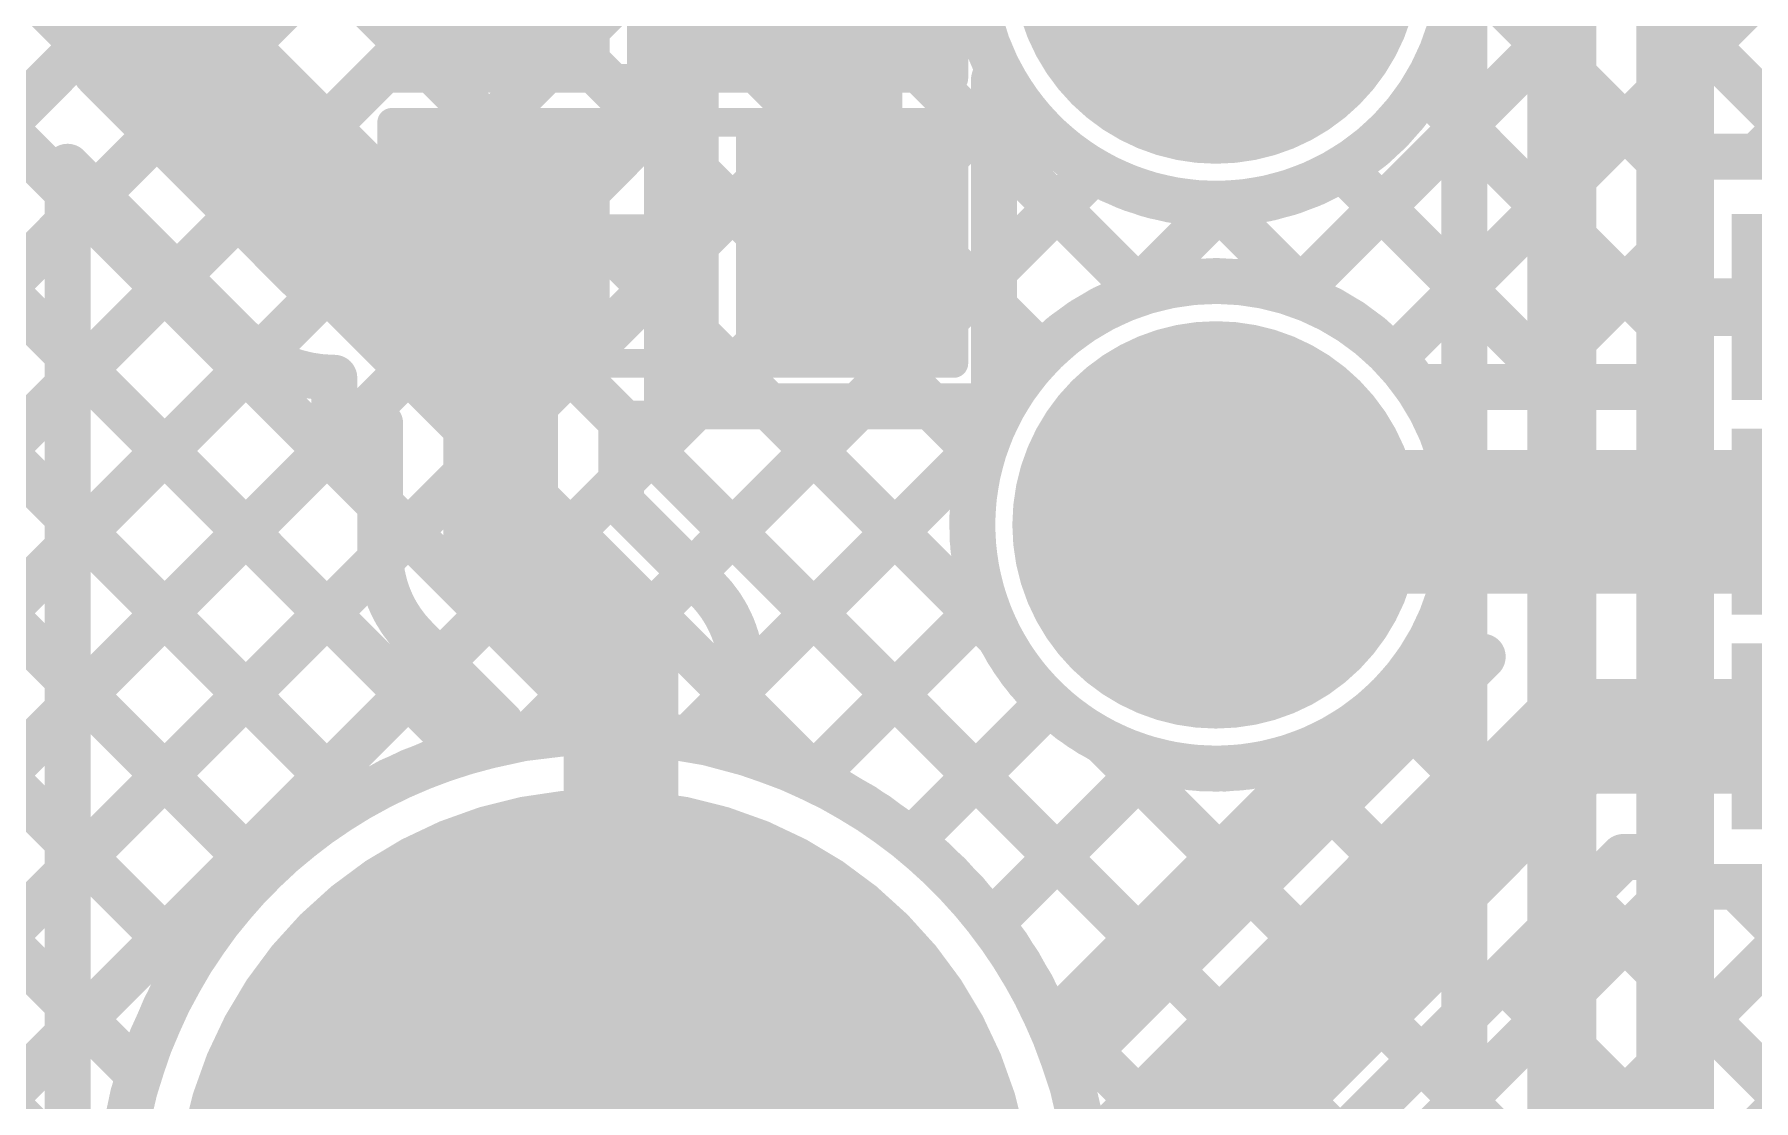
# Model space of a CAD drawing. Header units: millimetres. Extents: x 2.49 to 5.65, y 1.36 to 4.13.
# Drawn here: x 2.8057 to 3.1054, y 2.5455 to 2.7313 of the extents above; entities that cross this region are included whole.
import ezdxf

# ---------------------------------------------------------------- set-up
doc = ezdxf.new("R2010")
doc.units = ezdxf.units.MM
doc.header["$MEASUREMENT"] = 0
for name, color, linetype in [('BottomLayer', 5, 'Continuous'), ('BottomOverlay', 54, 'Continuous'), ('BottomPaste', 16, 'Continuous'), ('BottomSolder', 6, 'Continuous'), ('MultiLayer', 9, 'Continuous'), ('PadHoleLayer', 156, 'Continuous'), ('TopLayer', 1, 'Continuous'), ('TopOverlay', 2, 'Continuous'), ('TopPaste', 8, 'Continuous'), ('TopSolder', 216, 'Continuous')]:
    doc.layers.add(name, color=color, linetype=linetype)

# ---------------------------------------------------------------- blocks, each defined once
blk = doc.blocks.new('R__0603_B_22')
at = {"layer": 'BottomLayer'}
for points in [[(-0.015, -0.0175), (-0.015, 0.0175), (-0.045, -0.0175), (-0.045, 0.0175)], [(0.045, -0.0175), (0.045, 0.0175), (0.015, -0.0175), (0.015, 0.0175)]]:
    blk.add_solid(points, dxfattribs=at)
at = {"layer": 'BottomOverlay', "const_width": 0.005}
for points in [[(-0.049, -0.021), (-0.049, 0.021)], [(-0.049, 0.021), (0.049, 0.021)], [(0.049, -0.021), (0.049, 0.021)], [(-0.049, -0.021), (0.049, -0.021)]]:
    blk.add_lwpolyline(points, dxfattribs=at)
at = {"layer": 'BottomOverlay', "const_width": 0.0025}
for points in [[(-0.05025, 0.021, 1), (-0.04775, 0.021, 1)], [(-0.05025, 0.021, 1), (-0.04775, 0.021, 1)], [(0.04775, 0.021, 1), (0.05025, 0.021, 1)], [(0.04775, 0.021, 1), (0.05025, 0.021, 1)], [(-0.05025, -0.021, 1), (-0.04775, -0.021, 1)], [(-0.05025, -0.021, 1), (-0.04775, -0.021, 1)], [(0.04775, -0.021, 1), (0.05025, -0.021, 1)], [(0.04775, -0.021, 1), (0.05025, -0.021, 1)]]:
    blk.add_lwpolyline(points, format="xyb", close=True, dxfattribs=at)
at = {"layer": 'BottomPaste'}
for points in [[(-0.015, -0.0175), (-0.015, 0.0175), (-0.045, -0.0175), (-0.045, 0.0175)], [(0.045, -0.0175), (0.045, 0.0175), (0.015, -0.0175), (0.015, 0.0175)]]:
    blk.add_solid(points, dxfattribs=at)
at = {"layer": 'BottomSolder'}
for points in [[(-0.011, -0.0215), (-0.011, 0.0215), (-0.049, -0.0215), (-0.049, 0.0215)], [(0.049, -0.0215), (0.049, 0.0215), (0.011, -0.0215), (0.011, 0.0215)]]:
    blk.add_solid(points, dxfattribs=at)
blk = doc.blocks.new('R__0603_B_36')
at = {"layer": 'BottomLayer'}
for points in [[(-0.015, -0.0175), (-0.015, 0.0175), (-0.045, -0.0175), (-0.045, 0.0175)], [(0.045, -0.0175), (0.045, 0.0175), (0.015, -0.0175), (0.015, 0.0175)]]:
    blk.add_solid(points, dxfattribs=at)
at = {"layer": 'BottomOverlay', "const_width": 0.005}
for points in [[(-0.049, 0.021), (-0.049, -0.021)], [(0.049, 0.021), (-0.049, 0.021)], [(0.049, 0.021), (0.049, -0.021)], [(0.049, -0.021), (-0.049, -0.021)]]:
    blk.add_lwpolyline(points, dxfattribs=at)
at = {"layer": 'BottomOverlay', "const_width": 0.0025}
for points in [[(-0.05025, 0.021, 1), (-0.04775, 0.021, 1)], [(-0.05025, 0.021, 1), (-0.04775, 0.021, 1)], [(0.04775, 0.021, 1), (0.05025, 0.021, 1)], [(0.04775, 0.021, 1), (0.05025, 0.021, 1)], [(-0.05025, -0.021, 1), (-0.04775, -0.021, 1)], [(-0.05025, -0.021, 1), (-0.04775, -0.021, 1)], [(0.04775, -0.021, 1), (0.05025, -0.021, 1)], [(0.04775, -0.021, 1), (0.05025, -0.021, 1)]]:
    blk.add_lwpolyline(points, format="xyb", close=True, dxfattribs=at)
at = {"layer": 'BottomPaste'}
for points in [[(-0.015, -0.0175), (-0.015, 0.0175), (-0.045, -0.0175), (-0.045, 0.0175)], [(0.045, -0.0175), (0.045, 0.0175), (0.015, -0.0175), (0.015, 0.0175)]]:
    blk.add_solid(points, dxfattribs=at)
at = {"layer": 'BottomSolder'}
for points in [[(-0.011, -0.0215), (-0.011, 0.0215), (-0.049, -0.0215), (-0.049, 0.0215)], [(0.049, -0.0215), (0.049, 0.0215), (0.011, -0.0215), (0.011, 0.0215)]]:
    blk.add_solid(points, dxfattribs=at)
blk = doc.blocks.new('SOT_23_6_58')
at = {"layer": 'TopLayer'}
for points in [[(-0.07323, 0.0252), (-0.02913, 0.0252), (-0.07323, 0.04961), (-0.02913, 0.04961)], [(0.02913, 0.0252), (0.07323, 0.0252), (0.02913, 0.04961), (0.07323, 0.04961)], [(-0.07323, -0.0122), (-0.02913, -0.0122), (-0.07323, 0.0122), (-0.02913, 0.0122)], [(0.02913, -0.0122), (0.07323, -0.0122), (0.02913, 0.0122), (0.07323, 0.0122)], [(-0.07323, -0.04961), (-0.02913, -0.04961), (-0.07323, -0.0252), (-0.02913, -0.0252)], [(0.02913, -0.04961), (0.07323, -0.04961), (0.02913, -0.0252), (0.07323, -0.0252)]]:
    blk.add_solid(points, dxfattribs=at)
at = {"layer": 'TopOverlay'}
for points, const_width in [([(-0.054, 0.063, 1), (-0.064, 0.063, 1)], 0.01), ([(-0.0665, 0.063, 1), (-0.0615, 0.063, 1)], 0.005), ([(-0.0565, 0.063, 1), (-0.0515, 0.063, 1)], 0.005), ([(-0.03125, 0.059, 1), (-0.02875, 0.059, 1)], 0.0025), ([(0.03275, 0.059, 1), (0.03525, 0.059, 1)], 0.0025), ([(-0.03125, -0.059, 1), (-0.02875, -0.059, 1)], 0.0025), ([(0.02975, -0.059, 1), (0.03225, -0.059, 1)], 0.0025)]:
    blk.add_lwpolyline(points, format="xyb", close=True, dxfattribs=dict(at, const_width=const_width))
at = {"layer": 'TopOverlay', "const_width": 0.005}
for points in [[(-0.03, 0.059), (0.034, 0.059)], [(-0.03, -0.059), (0.031, -0.059)]]:
    blk.add_lwpolyline(points, dxfattribs=at)
at = {"layer": 'TopPaste'}
for points in [[(-0.07323, 0.0252), (-0.02913, 0.0252), (-0.07323, 0.04961), (-0.02913, 0.04961)], [(0.02913, 0.0252), (0.07323, 0.0252), (0.02913, 0.04961), (0.07323, 0.04961)], [(-0.07323, -0.0122), (-0.02913, -0.0122), (-0.07323, 0.0122), (-0.02913, 0.0122)], [(0.02913, -0.0122), (0.07323, -0.0122), (0.02913, 0.0122), (0.07323, 0.0122)], [(-0.07323, -0.04961), (-0.02913, -0.04961), (-0.07323, -0.0252), (-0.02913, -0.0252)], [(0.02913, -0.04961), (0.07323, -0.04961), (0.02913, -0.0252), (0.07323, -0.0252)]]:
    blk.add_solid(points, dxfattribs=at)
at = {"layer": 'TopSolder'}
for points in [[(-0.07723, 0.0212), (-0.02513, 0.0212), (-0.07723, 0.05361), (-0.02513, 0.05361)], [(0.02513, 0.0212), (0.07723, 0.0212), (0.02513, 0.05361), (0.07723, 0.05361)], [(-0.07723, -0.0162), (-0.02513, -0.0162), (-0.07723, 0.0162), (-0.02513, 0.0162)], [(0.02513, -0.0162), (0.07723, -0.0162), (0.02513, 0.0162), (0.07723, 0.0162)], [(-0.07723, -0.05361), (-0.02513, -0.05361), (-0.07723, -0.0212), (-0.02513, -0.0212)], [(0.02513, -0.05361), (0.07723, -0.05361), (0.02513, -0.0212), (0.07723, -0.0212)]]:
    blk.add_solid(points, dxfattribs=at)
blk = doc.blocks.new('901_141A1011D10100_74')
at = {"layer": 'BottomLayer'}
for points, const_width in [([(0.06299, 0, 1), (0.09449, 0, 1)], 0.0315), ([(0.16142, 0, 1), (0.19291, 0, 1)], 0.0315), ([(0.2626, -0.10669, 1), (0.33346, -0.10669, 1)], 0.07087)]:
    blk.add_lwpolyline(points, format="xyb", close=True, dxfattribs=dict(at, const_width=const_width))
at = {"layer": 'BottomSolder'}
for points, const_width in [([(0.06099, 0, 1), (0.09649, 0, 1)], 0.0355), ([(0.15942, 0, 1), (0.19491, 0, 1)], 0.0355), ([(0.2606, -0.10669, 1), (0.33546, -0.10669, 1)], 0.07487)]:
    blk.add_lwpolyline(points, format="xyb", close=True, dxfattribs=dict(at, const_width=const_width))
at = {"layer": 'MultiLayer'}
for points, const_width in [([(0.06299, 0, 1), (0.09449, 0, 1)], 0.0315), ([(0.16142, 0, 1), (0.19291, 0, 1)], 0.0315), ([(0.2626, -0.10669, 1), (0.33346, -0.10669, 1)], 0.07087)]:
    blk.add_lwpolyline(points, format="xyb", close=True, dxfattribs=dict(at, const_width=const_width))
at = {"layer": 'PadHoleLayer'}
for points, const_width in [([(0.06988, 0, 1), (0.0876, 0, 1)], 0.01772), ([(0.16831, 0, 1), (0.18602, 0, 1)], 0.01772), ([(0.27539, -0.10669, 1), (0.32067, -0.10669, 1)], 0.04528)]:
    blk.add_lwpolyline(points, format="xyb", close=True, dxfattribs=dict(at, const_width=const_width))
at = {"layer": 'TopLayer'}
for points, const_width in [([(0.06299, 0, 1), (0.09449, 0, 1)], 0.0315), ([(0.16142, 0, 1), (0.19291, 0, 1)], 0.0315), ([(0.2626, -0.10669, 1), (0.33346, -0.10669, 1)], 0.07087)]:
    blk.add_lwpolyline(points, format="xyb", close=True, dxfattribs=dict(at, const_width=const_width))
at = {"layer": 'TopOverlay', "const_width": 0.005}
blk.add_lwpolyline([(0.31092, 0.06), (-0.23052, 0.06)], dxfattribs=at)
at = {"layer": 'TopSolder'}
for points, const_width in [([(0.06099, 0, 1), (0.09649, 0, 1)], 0.0355), ([(0.15942, 0, 1), (0.19491, 0, 1)], 0.0355), ([(0.2606, -0.10669, 1), (0.33546, -0.10669, 1)], 0.07487)]:
    blk.add_lwpolyline(points, format="xyb", close=True, dxfattribs=dict(at, const_width=const_width))

msp = doc.modelspace()

# ---------------------------------------------------------------- linework, layer by layer
at = {"layer": 'BottomLayer'}
for points, const_width in [([(3.072, 1.656), (3.072, 3.069)], 0.012), ([(3.0945, 3.06525), (3.0945, 2.427)], 0.008), ([(3.055, 1.67121), (3.055, 3.05379)], 0.008), ([(3.089, 1.67121), (3.089, 3.05379)], 0.008), ([(2.823, 2.73), (2.823, 2.836)], 0.025), ([(2.913, 2.7265), (2.913, 2.77317)], 0.008), ([(2.921, 2.7235), (2.921, 2.77317)], 0.008), ([(2.947, 2.695), (2.947, 2.74467)], 0.02), ([(2.823, 2.73), (2.858, 2.695)], 0.025), ([(3.089, 2.73756), (3.0945, 2.73206)], 0.008), ([(2.916, 2.6635), (2.916, 2.7265)], 0.008), ([(3.089, 2.72131), (3.0945, 2.72681)], 0.008), ([(2.921, 2.71617), (2.921, 2.7235)], 0.008), ([(2.921, 2.71617), (2.921, 2.7235)], 0.008), ([(2.973, 2.71617), (2.973, 2.7235)], 0.008), ([(2.973, 2.71617), (2.973, 2.7235)], 0.008), ([(2.916, 2.71801), (2.921, 2.72301)], 0.008), ([(2.973, 2.71844), (2.97592, 2.72136)], 0.008), ([(3.04792, 2.72207), (3.055, 2.71499)], 0.008), ([(2.921, 2.6665), (2.921, 2.71617)], 0.008), ([(2.973, 2.6665), (2.973, 2.71617)], 0.008), ([(3.02548, 2.68607), (3.055, 2.71559)], 0.008), ([(2.916, 2.71257), (2.921, 2.70757)], 0.008), ([(2.973, 2.71214), (2.99879, 2.68635)], 0.008), ([(3.089, 2.70928), (3.0945, 2.70378)], 0.008), ([(2.8115, 2.70827), (2.84137, 2.6784)], 0.008), ([(2.8115, 2.088), (2.8115, 2.70827)], 0.008), ([(2.973, 2.69016), (2.99037, 2.70753)], 0.008), ([(3.03374, 2.70796), (3.055, 2.68671)], 0.008), ([(2.8115, 2.70393), (2.866, 2.64943)], 0.008), ([(2.8115, 2.69836), (2.81645, 2.70331)], 0.008), ([(2.858, 2.695), (2.887, 2.695)], 0.025), ([(2.887, 2.641), (2.887, 2.695)], 0.02), ([(2.99679, 2.68566), (3.01294, 2.70181)], 0.008), ([(3.01163, 2.7018), (3.02855, 2.68488)], 0.008), ([(3.089, 2.69302), (3.0945, 2.69852)], 0.008), ([(2.887, 2.695), (2.912, 2.695)], 0.01), ([(2.916, 2.68973), (2.921, 2.69473)], 0.008), ([(2.8115, 2.67008), (2.83059, 2.68917)], 0.008), ([(3.04266, 2.67497), (3.055, 2.68731)], 0.008), ([(2.916, 2.68429), (2.921, 2.67929)], 0.008), ([(2.973, 2.68386), (2.98129, 2.67556)], 0.008), ([(3.089, 2.68099), (3.0945, 2.67549)], 0.008), ([(2.8115, 2.67565), (2.88081, 2.60634)], 0.008), ([(2.8115, 2.6418), (2.84508, 2.67537)], 0.008), ([(2.858, 2.6635), (2.858, 2.6715)], 0.008), ([(3.089, 2.66474), (3.0945, 2.67024)], 0.008), ([(2.908, 2.65344), (2.92106, 2.6665)], 0.008), ([(2.92027, 2.63743), (2.94934, 2.6665)], 0.008), ([(2.921, 2.6665), (2.973, 2.6665)], 0.008), ([(2.93379, 2.6665), (2.97395, 2.62634)], 0.008), ([(2.96207, 2.6665), (2.97088, 2.6577)], 0.008), ([(2.8115, 2.61351), (2.86149, 2.6635)], 0.008), ([(2.858, 2.6635), (2.866, 2.6635)], 0.008), ([(2.866, 2.641), (2.866, 2.6635)], 0.008), ([(2.908, 2.6635), (2.916, 2.6635)], 0.008), ([(2.908, 2.6497), (2.908, 2.6635)], 0.008), ([(2.9085, 2.6635), (3.055, 2.517)], 0.008), ([(2.929, 2.61787), (2.9719, 2.66077)], 0.008), ([(3.0507, 2.66272), (3.055, 2.65842)], 0.008), ([(3.05276, 2.65678), (3.055, 2.65902)], 0.008), ([(3.089, 2.65271), (3.0945, 2.64721)], 0.008), ([(2.908, 2.6497), (2.92281, 2.63488)], 0.008), ([(2.8115, 2.64737), (2.86118, 2.59768)], 0.008), ([(2.887, 2.641), (2.908, 2.62)], 0.02), ([(2.8115, 2.58523), (2.86604, 2.63976)], 0.008), ([(3.089, 2.63645), (3.0945, 2.64195)], 0.008), ([(2.94118, 2.60177), (2.97149, 2.63208)], 0.008), ([(3.04793, 2.62367), (3.055, 2.63074)], 0.008), ([(3.05218, 2.63296), (3.055, 2.63014)], 0.008), ([(2.87219, 2.62612), (2.887, 2.6113)], 0.008), ([(2.908, 2.528), (2.908, 2.62)], 0.02), ([(3.089, 2.62442), (3.0945, 2.61892)], 0.008), ([(2.8115, 2.55694), (2.87643, 2.62187)], 0.008), ([(2.8115, 2.61908), (2.84528, 2.5853)], 0.008), ([(2.929, 2.6064), (2.929, 2.62)], 0.008), ([(3.04139, 2.61547), (3.055, 2.60186)], 0.008), ([(2.929, 2.61472), (2.94267, 2.60105)], 0.008), ([(2.95854, 2.59085), (2.98259, 2.6149)], 0.008), ([(3.089, 2.60817), (3.0945, 2.61367)], 0.008), ([(2.887, 2.60794), (2.887, 2.6113)], 0.008), ([(2.98291, 2.55865), (3.03389, 2.60963)], 0.008), ([(2.99216, 2.60812), (3.055, 2.54529)], 0.008), ([(2.97246, 2.57649), (3.00078, 2.6048)], 0.008), ([(3.02352, 2.60505), (3.055, 2.57357)], 0.008), ([(2.98908, 2.53653), (3.055, 2.60245)], 0.008), ([(3.089, 2.59614), (3.0945, 2.59064)], 0.008), ([(2.8115, 2.5908), (2.83276, 2.56954)], 0.008), ([(3.089, 2.57988), (3.0945, 2.58538)], 0.008), ([(2.98796, 2.50713), (3.055, 2.57417)], 0.008), ([(3.089, 2.56786), (3.0945, 2.56236)], 0.008), ([(2.8115, 2.56251), (2.82393, 2.55009)], 0.008), ([(2.98105, 2.56267), (3.055, 2.48872)], 0.008), ([(3.089, 2.5516), (3.0945, 2.5571)], 0.008), ([(2.8115, 2.30238), (3.055, 2.54588)], 0.008)]:
    msp.add_lwpolyline(points, dxfattribs=dict(at, const_width=const_width))
at = {"layer": 'BottomLayer', "const_width": 0.008}
for points in [[(3.05419, 2.74429, -0.774044), (2.97454, 2.72367)], [(2.858, 2.6715, -0.199188), (2.84137, 2.6784)], [(2.858, 2.6715, -0.198912), (2.84138, 2.67838)], [(2.87215, 2.62615, -0.198912), (2.866, 2.641)], [(2.87219, 2.62612, -0.199534), (2.866, 2.641)], [(2.92281, 2.63488, -0.199534), (2.929, 2.62)], [(2.92285, 2.63485, -0.198912), (2.929, 2.62)], [(2.98987, 2.525, -2.09078), (2.887, 2.60794)], [(2.929, 2.6064, -0.332524), (2.98987, 2.525)]]:
    msp.add_lwpolyline(points, format="xyb", dxfattribs=at)
at = {"layer": 'BottomLayer'}
for points, const_width in [([(2.81675, 2.73, 1), (2.82925, 2.73, 1)], 0.0125), ([(2.81675, 2.73, 1), (2.82925, 2.73, 1)], 0.0125), ([(3.0925, 2.73206, 1), (3.0965, 2.73206, 1)], 0.004), ([(2.911, 2.7265, 1), (2.915, 2.7265, 1)], 0.004), ([(2.914, 2.7265, 1), (2.918, 2.7265, 1)], 0.004), ([(3.0925, 2.72681, 1), (3.0965, 2.72681, 1)], 0.004), ([(2.919, 2.7235, 1), (2.923, 2.7235, 1)], 0.004), ([(2.919, 2.7235, 1), (2.923, 2.7235, 1)], 0.004), ([(2.919, 2.7235, 1), (2.923, 2.7235, 1)], 0.004), ([(2.971, 2.7235, 1), (2.975, 2.7235, 1)], 0.004), ([(2.971, 2.7235, 1), (2.975, 2.7235, 1)], 0.004), ([(2.97254, 2.72367, 1), (2.97654, 2.72367, 1)], 0.004), ([(2.919, 2.72301, 1), (2.923, 2.72301, 1)], 0.004), ([(2.97392, 2.72136, 1), (2.97792, 2.72136, 1)], 0.004), ([(3.04592, 2.72207, 1), (3.04992, 2.72207, 1)], 0.004), ([(3.087, 2.72131, 1), (3.091, 2.72131, 1)], 0.004), ([(2.914, 2.71801, 1), (2.918, 2.71801, 1)], 0.004), ([(2.971, 2.71844, 1), (2.975, 2.71844, 1)], 0.004), ([(2.919, 2.71617, 1), (2.923, 2.71617, 1)], 0.004), ([(2.919, 2.71617, 1), (2.923, 2.71617, 1)], 0.004), ([(2.919, 2.71617, 1), (2.923, 2.71617, 1)], 0.004), ([(2.971, 2.71617, 1), (2.975, 2.71617, 1)], 0.004), ([(2.971, 2.71617, 1), (2.975, 2.71617, 1)], 0.004), ([(2.971, 2.71617, 1), (2.975, 2.71617, 1)], 0.004), ([(3.053, 2.71559, 1), (3.057, 2.71559, 1)], 0.004), ([(3.053, 2.71499, 1), (3.057, 2.71499, 1)], 0.004), ([(2.914, 2.71257, 1), (2.918, 2.71257, 1)], 0.004), ([(2.971, 2.71214, 1), (2.975, 2.71214, 1)], 0.004), ([(3.087, 2.70928, 1), (3.091, 2.70928, 1)], 0.004), ([(2.8095, 2.70827, 1), (2.8135, 2.70827, 1)], 0.004), ([(2.8095, 2.70827, 1), (2.8135, 2.70827, 1)], 0.004), ([(2.919, 2.70757, 1), (2.923, 2.70757, 1)], 0.004), ([(2.98837, 2.70753, 1), (2.99237, 2.70753, 1)], 0.004), ([(3.03174, 2.70796, 1), (3.03574, 2.70796, 1)], 0.004), ([(2.8095, 2.70393, 1), (2.8135, 2.70393, 1)], 0.004), ([(2.81445, 2.70331, 1), (2.81845, 2.70331, 1)], 0.004), ([(2.85175, 2.695, 1), (2.86425, 2.695, 1)], 0.0125), ([(2.85175, 2.695, 1), (2.86425, 2.695, 1)], 0.0125), ([(2.88075, 2.695, 1), (2.89325, 2.695, 1)], 0.0125), ([(3.0925, 2.70378, 1), (3.0965, 2.70378, 1)], 0.004), ([(2.882, 2.695, 1), (2.892, 2.695, 1)], 0.01), ([(2.942, 2.695, 1), (2.952, 2.695, 1)], 0.01), ([(3.00963, 2.7018, 1), (3.01363, 2.7018, 1)], 0.004), ([(3.01094, 2.70181, 1), (3.01494, 2.70181, 1)], 0.004), ([(2.8095, 2.69836, 1), (2.8135, 2.69836, 1)], 0.004), ([(3.0925, 2.69852, 1), (3.0965, 2.69852, 1)], 0.004), ([(2.8845, 2.695, 1), (2.8895, 2.695, 1)], 0.005), ([(2.9095, 2.695, 1), (2.9145, 2.695, 1)], 0.005), ([(2.919, 2.69473, 1), (2.923, 2.69473, 1)], 0.004), ([(3.087, 2.69302, 1), (3.091, 2.69302, 1)], 0.004), ([(2.82859, 2.68917, 1), (2.83259, 2.68917, 1)], 0.004), ([(2.914, 2.68973, 1), (2.918, 2.68973, 1)], 0.004), ([(3.05419, 2.64587, 1), (2.9692, 2.64587, 1)], 0.008), ([(2.971, 2.69016, 1), (2.975, 2.69016, 1)], 0.004), ([(2.99479, 2.68566, 1), (2.99879, 2.68566, 1)], 0.004), ([(2.99679, 2.68635, 1), (3.00079, 2.68635, 1)], 0.004), ([(3.02348, 2.68607, 1), (3.02748, 2.68607, 1)], 0.004), ([(3.02655, 2.68488, 1), (3.03055, 2.68488, 1)], 0.004), ([(3.053, 2.68731, 1), (3.057, 2.68731, 1)], 0.004), ([(3.053, 2.68671, 1), (3.057, 2.68671, 1)], 0.004), ([(2.914, 2.68429, 1), (2.918, 2.68429, 1)], 0.004), ([(2.971, 2.68386, 1), (2.975, 2.68386, 1)], 0.004), ([(2.83937, 2.6784, 1), (2.84337, 2.6784, 1)], 0.004), ([(2.83937, 2.6784, 1), (2.84337, 2.6784, 1)], 0.004), ([(2.83938, 2.67838, 1), (2.84338, 2.67838, 1)], 0.004), ([(2.919, 2.67929, 1), (2.923, 2.67929, 1)], 0.004), ([(3.087, 2.68099, 1), (3.091, 2.68099, 1)], 0.004), ([(2.8095, 2.67565, 1), (2.8135, 2.67565, 1)], 0.004), ([(2.84308, 2.67537, 1), (2.84708, 2.67537, 1)], 0.004), ([(2.97929, 2.67556, 1), (2.98329, 2.67556, 1)], 0.004), ([(3.0925, 2.67549, 1), (3.0965, 2.67549, 1)], 0.004), ([(3.04066, 2.67497, 1), (3.04466, 2.67497, 1)], 0.004), ([(2.8095, 2.67008, 1), (2.8135, 2.67008, 1)], 0.004), ([(2.856, 2.6715, 1), (2.86, 2.6715, 1)], 0.004), ([(2.856, 2.6715, 1), (2.86, 2.6715, 1)], 0.004), ([(2.856, 2.6715, 1), (2.86, 2.6715, 1)], 0.004), ([(3.0925, 2.67024, 1), (3.0965, 2.67024, 1)], 0.004), ([(2.919, 2.6665, 1), (2.923, 2.6665, 1)], 0.004), ([(2.919, 2.6665, 1), (2.923, 2.6665, 1)], 0.004), ([(2.91906, 2.6665, 1), (2.92306, 2.6665, 1)], 0.004), ([(2.93179, 2.6665, 1), (2.93579, 2.6665, 1)], 0.004), ([(2.94734, 2.6665, 1), (2.95134, 2.6665, 1)], 0.004), ([(2.96007, 2.6665, 1), (2.96407, 2.6665, 1)], 0.004), ([(2.971, 2.6665, 1), (2.975, 2.6665, 1)], 0.004), ([(2.971, 2.6665, 1), (2.975, 2.6665, 1)], 0.004), ([(2.856, 2.6635, 1), (2.86, 2.6635, 1)], 0.004), ([(2.856, 2.6635, 1), (2.86, 2.6635, 1)], 0.004), ([(2.85949, 2.6635, 1), (2.86349, 2.6635, 1)], 0.004), ([(2.864, 2.6635, 1), (2.868, 2.6635, 1)], 0.004), ([(2.864, 2.6635, 1), (2.868, 2.6635, 1)], 0.004), ([(2.906, 2.6635, 1), (2.91, 2.6635, 1)], 0.004), ([(2.906, 2.6635, 1), (2.91, 2.6635, 1)], 0.004), ([(2.9065, 2.6635, 1), (2.9105, 2.6635, 1)], 0.004), ([(2.914, 2.6635, 1), (2.918, 2.6635, 1)], 0.004), ([(2.914, 2.6635, 1), (2.918, 2.6635, 1)], 0.004), ([(3.087, 2.66474, 1), (3.091, 2.66474, 1)], 0.004), ([(2.9699, 2.66077, 1), (2.9739, 2.66077, 1)], 0.004), ([(3.0487, 2.66272, 1), (3.0527, 2.66272, 1)], 0.004), ([(2.96888, 2.6577, 1), (2.97288, 2.6577, 1)], 0.004), ([(3.053, 2.65902, 1), (3.057, 2.65902, 1)], 0.004), ([(3.053, 2.65842, 1), (3.057, 2.65842, 1)], 0.004), ([(3.05076, 2.65678, 1), (3.05476, 2.65678, 1)], 0.004), ([(2.906, 2.65344, 1), (2.91, 2.65344, 1)], 0.004), ([(3.087, 2.65271, 1), (3.091, 2.65271, 1)], 0.004), ([(2.864, 2.64943, 1), (2.868, 2.64943, 1)], 0.004), ([(2.906, 2.6497, 1), (2.91, 2.6497, 1)], 0.004), ([(2.906, 2.6497, 1), (2.91, 2.6497, 1)], 0.004), ([(2.8095, 2.64737, 1), (2.8135, 2.64737, 1)], 0.004), ([(2.882, 2.641, 1), (2.892, 2.641, 1)], 0.01), ([(2.882, 2.641, 1), (2.892, 2.641, 1)], 0.01), ([(2.9672, 2.64587, 1), (2.9712, 2.64587, 1)], 0.004), ([(3.05219, 2.64587, 1), (3.05619, 2.64587, 1)], 0.004), ([(3.0925, 2.64721, 1), (3.0965, 2.64721, 1)], 0.004), ([(2.8095, 2.6418, 1), (2.8135, 2.6418, 1)], 0.004), ([(2.864, 2.641, 1), (2.868, 2.641, 1)], 0.004), ([(2.864, 2.641, 1), (2.868, 2.641, 1)], 0.004), ([(2.864, 2.641, 1), (2.868, 2.641, 1)], 0.004), ([(2.86404, 2.63976, 1), (2.86804, 2.63976, 1)], 0.004), ([(3.0925, 2.64195, 1), (3.0965, 2.64195, 1)], 0.004), ([(2.91827, 2.63743, 1), (2.92227, 2.63743, 1)], 0.004), ([(3.087, 2.63645, 1), (3.091, 2.63645, 1)], 0.004), ([(2.92081, 2.63488, 1), (2.92481, 2.63488, 1)], 0.004), ([(2.92081, 2.63488, 1), (2.92481, 2.63488, 1)], 0.004), ([(2.92085, 2.63485, 1), (2.92485, 2.63485, 1)], 0.004), ([(2.96949, 2.63208, 1), (2.97349, 2.63208, 1)], 0.004), ([(3.05018, 2.63296, 1), (3.05418, 2.63296, 1)], 0.004), ([(3.053, 2.63074, 1), (3.057, 2.63074, 1)], 0.004), ([(3.053, 2.63014, 1), (3.057, 2.63014, 1)], 0.004), ([(2.87015, 2.62615, 1), (2.87415, 2.62615, 1)], 0.004), ([(2.87019, 2.62612, 1), (2.87419, 2.62612, 1)], 0.004), ([(2.87019, 2.62612, 1), (2.87419, 2.62612, 1)], 0.004), ([(2.903, 2.62, 1), (2.913, 2.62, 1)], 0.01), ([(2.903, 2.62, 1), (2.913, 2.62, 1)], 0.01), ([(2.97195, 2.62634, 1), (2.97595, 2.62634, 1)], 0.004), ([(3.087, 2.62442, 1), (3.091, 2.62442, 1)], 0.004), ([(2.87443, 2.62187, 1), (2.87843, 2.62187, 1)], 0.004), ([(3.04593, 2.62367, 1), (3.04993, 2.62367, 1)], 0.004), ([(2.8095, 2.61908, 1), (2.8135, 2.61908, 1)], 0.004), ([(2.927, 2.62, 1), (2.931, 2.62, 1)], 0.004), ([(2.927, 2.62, 1), (2.931, 2.62, 1)], 0.004), ([(2.927, 2.62, 1), (2.931, 2.62, 1)], 0.004), ([(3.0925, 2.61892, 1), (3.0965, 2.61892, 1)], 0.004), ([(2.927, 2.61787, 1), (2.931, 2.61787, 1)], 0.004), ([(3.03939, 2.61547, 1), (3.04339, 2.61547, 1)], 0.004), ([(2.8095, 2.61351, 1), (2.8135, 2.61351, 1)], 0.004), ([(2.927, 2.61472, 1), (2.931, 2.61472, 1)], 0.004), ([(2.98059, 2.6149, 1), (2.98459, 2.6149, 1)], 0.004), ([(3.0925, 2.61367, 1), (3.0965, 2.61367, 1)], 0.004), ([(2.885, 2.6113, 1), (2.889, 2.6113, 1)], 0.004), ([(2.885, 2.6113, 1), (2.889, 2.6113, 1)], 0.004), ([(3.03189, 2.60963, 1), (3.03589, 2.60963, 1)], 0.004), ([(2.885, 2.60794, 1), (2.889, 2.60794, 1)], 0.004), ([(2.885, 2.60794, 1), (2.889, 2.60794, 1)], 0.004), ([(2.99016, 2.60812, 1), (2.99416, 2.60812, 1)], 0.004), ([(3.087, 2.60817, 1), (3.091, 2.60817, 1)], 0.004), ([(2.87881, 2.60634, 1), (2.88281, 2.60634, 1)], 0.004), ([(2.927, 2.6064, 1), (2.931, 2.6064, 1)], 0.004), ([(2.927, 2.6064, 1), (2.931, 2.6064, 1)], 0.004), ([(2.99878, 2.6048, 1), (3.00278, 2.6048, 1)], 0.004), ([(3.02152, 2.60505, 1), (3.02552, 2.60505, 1)], 0.004), ([(2.93918, 2.60177, 1), (2.94318, 2.60177, 1)], 0.004), ([(2.94067, 2.60105, 1), (2.94467, 2.60105, 1)], 0.004), ([(3.053, 2.60245, 1), (3.057, 2.60245, 1)], 0.004), ([(3.053, 2.60186, 1), (3.057, 2.60186, 1)], 0.004), ([(2.85918, 2.59768, 1), (2.86318, 2.59768, 1)], 0.004), ([(3.087, 2.59614, 1), (3.091, 2.59614, 1)], 0.004), ([(2.8095, 2.5908, 1), (2.8135, 2.5908, 1)], 0.004), ([(2.95654, 2.59085, 1), (2.96054, 2.59085, 1)], 0.004), ([(3.0925, 2.59064, 1), (3.0965, 2.59064, 1)], 0.004), ([(2.8095, 2.58523, 1), (2.8135, 2.58523, 1)], 0.004), ([(2.84328, 2.5853, 1), (2.84728, 2.5853, 1)], 0.004), ([(3.0925, 2.58538, 1), (3.0965, 2.58538, 1)], 0.004), ([(3.087, 2.57988, 1), (3.091, 2.57988, 1)], 0.004), ([(2.97046, 2.57649, 1), (2.97446, 2.57649, 1)], 0.004), ([(3.053, 2.57417, 1), (3.057, 2.57417, 1)], 0.004), ([(3.053, 2.57357, 1), (3.057, 2.57357, 1)], 0.004), ([(2.83076, 2.56954, 1), (2.83476, 2.56954, 1)], 0.004), ([(3.087, 2.56786, 1), (3.091, 2.56786, 1)], 0.004), ([(2.8095, 2.56251, 1), (2.8135, 2.56251, 1)], 0.004), ([(2.97905, 2.56267, 1), (2.98305, 2.56267, 1)], 0.004), ([(3.0925, 2.56236, 1), (3.0965, 2.56236, 1)], 0.004), ([(2.98091, 2.55865, 1), (2.98491, 2.55865, 1)], 0.004), ([(2.8095, 2.55694, 1), (2.8135, 2.55694, 1)], 0.004), ([(3.0925, 2.5571, 1), (3.0965, 2.5571, 1)], 0.004), ([(2.82193, 2.55009, 1), (2.82593, 2.55009, 1)], 0.004), ([(3.087, 2.5516, 1), (3.091, 2.5516, 1)], 0.004), ([(3.053, 2.54588, 1), (3.057, 2.54588, 1)], 0.004), ([(3.053, 2.54529, 1), (3.057, 2.54529, 1)], 0.004)]:
    msp.add_lwpolyline(points, format="xyb", close=True, dxfattribs=dict(at, const_width=const_width))
at = {"layer": 'TopLayer'}
for points, const_width in [([(2.56999, 3.0303), (2.97395, 2.62634)], 0.008), ([(2.60907, 3.0195), (2.97088, 2.6577)], 0.008), ([(2.56999, 3.00201), (3.00365, 2.56835)], 0.008), ([(2.56999, 2.97372), (2.94267, 2.60105)], 0.008), ([(2.56999, 2.94544), (2.90557, 2.60986)], 0.008), ([(2.57, 2.91715), (2.88081, 2.60634)], 0.008), ([(3.02548, 2.68607), (3.23737, 2.89796)], 0.008), ([(3.04266, 2.67497), (3.26565, 2.89796)], 0.008), ([(3.10599, 2.71001), (3.29394, 2.89796)], 0.008), ([(2.57, 2.88887), (2.86118, 2.59768)], 0.008), ([(2.57, 2.86058), (2.84528, 2.5853)], 0.008), ([(2.57, 2.8323), (2.83276, 2.56954)], 0.008), ([(2.57001, 2.42859), (2.9695, 2.82808)], 0.008), ([(2.57, 2.80401), (2.82393, 2.55009)], 0.008), ([(2.57001, 2.40031), (2.9737, 2.80399)], 0.008), ([(2.57001, 2.37203), (2.98667, 2.78868)], 0.008), ([(3.03738, 2.78918), (3.11655, 2.71001)], 0.008), ([(2.57001, 2.48516), (2.86401, 2.77915)], 0.008), ([(2.57, 2.77573), (2.82014, 2.52559)], 0.008), ([(2.90911, 2.77603), (2.99879, 2.68635)], 0.008), ([(2.57001, 2.45688), (2.87624, 2.76311)], 0.008), ([(2.89496, 2.76189), (2.98129, 2.67556)], 0.008), ([(2.57002, 2.34374), (2.96922, 2.74294)], 0.008), ([(3.05419, 2.74409), (3.09159, 2.70669)], 0.008), ([(2.57002, 2.31546), (2.97592, 2.72136)], 0.008), ([(3.04792, 2.72207), (3.09159, 2.6784)], 0.008), ([(3.09159, 2.71001), (3.16369, 2.71001)], 0.008), ([(3.09159, 2.6699), (3.09159, 2.71001)], 0.008), ([(2.89165, 2.60881), (2.99037, 2.70753)], 0.008), ([(3.03374, 2.70796), (3.07181, 2.6699)], 0.008), ([(2.99679, 2.68566), (3.01294, 2.70181)], 0.008), ([(3.01163, 2.7018), (3.02855, 2.68488)], 0.008), ([(3.06588, 2.6699), (3.09159, 2.69561)], 0.008), ([(3.09559, 2.6838), (3.12764, 2.6838)], 0.01), ([(3.04674, 2.6699), (3.09159, 2.6699)], 0.008), ([(2.91971, 2.60858), (2.9719, 2.66077)], 0.008), ([(3.01169, 2.64587), (3.01223, 2.6464)], 0.025), ([(3.01223, 2.6464), (3.12764, 2.6464)], 0.025), ([(2.94118, 2.60177), (2.97149, 2.63208)], 0.008), ([(2.98591, 2.55061), (3.0582, 2.6229)], 0.008), ([(3.04745, 2.6229), (3.0582, 2.6229)], 0.008), ([(3.04139, 2.61547), (3.04608, 2.61078)], 0.008), ([(2.95854, 2.59085), (2.98259, 2.6149)], 0.008), ([(2.99, 2.525), (3.074, 2.609)], 0.02), ([(3.074, 2.609), (3.12764, 2.609)], 0.02), ([(2.98291, 2.55865), (3.03389, 2.60963)], 0.008), ([(2.905, 2.525), (2.905, 2.60587)], 0.01), ([(2.99216, 2.60812), (3.01779, 2.58249)], 0.008), ([(2.97246, 2.57649), (3.00078, 2.6048)], 0.008), ([(3.02352, 2.60505), (3.03194, 2.59664)], 0.008), ([(3.00488, 2.51019), (3.0827, 2.588)], 0.008), ([(3.0827, 2.588), (3.09159, 2.588)], 0.008), ([(3.09159, 2.5828), (3.09159, 2.588)], 0.008), ([(2.936, 2.42688), (3.09191, 2.5828)], 0.008), ([(2.936, 2.3986), (3.1202, 2.5828)], 0.008), ([(2.936, 2.37032), (3.14848, 2.5828)], 0.008), ([(3.09159, 2.5828), (3.16369, 2.5828)], 0.008), ([(3.10234, 2.5828), (3.2015, 2.48364)], 0.008), ([(3.07578, 2.58108), (3.26831, 2.38855)], 0.008), ([(3.06163, 2.56694), (3.25417, 2.3744)], 0.008), ([(2.98105, 2.56267), (2.98951, 2.55421)], 0.008), ([(3.04749, 2.55279), (3.24003, 2.36026)], 0.008)]:
    msp.add_lwpolyline(points, dxfattribs=dict(at, const_width=const_width))
at = {"layer": 'TopLayer', "const_width": 0.008}
for points in [[(3.05419, 2.74429, -1.878483), (2.9957, 2.78366)], [(3.04745, 2.6229, -3.314578), (3.04674, 2.6699)], [(2.82722, 2.49106, -1.053893), (2.98591, 2.55061)]]:
    msp.add_lwpolyline(points, format="xyb", dxfattribs=at)
at = {"layer": 'TopLayer'}
for points, const_width in [([(2.97392, 2.72136, 1), (2.97792, 2.72136, 1)], 0.004), ([(3.04592, 2.72207, 1), (3.04992, 2.72207, 1)], 0.004), ([(3.08959, 2.71001, 1), (3.09359, 2.71001, 1)], 0.004), ([(3.08959, 2.71001, 1), (3.09359, 2.71001, 1)], 0.004), ([(3.10399, 2.71001, 1), (3.10799, 2.71001, 1)], 0.004), ([(2.98837, 2.70753, 1), (2.99237, 2.70753, 1)], 0.004), ([(3.03174, 2.70796, 1), (3.03574, 2.70796, 1)], 0.004), ([(3.08959, 2.70669, 1), (3.09359, 2.70669, 1)], 0.004), ([(3.00963, 2.7018, 1), (3.01363, 2.7018, 1)], 0.004), ([(3.01094, 2.70181, 1), (3.01494, 2.70181, 1)], 0.004), ([(3.08959, 2.69561, 1), (3.09359, 2.69561, 1)], 0.004), ([(2.99479, 2.68566, 1), (2.99879, 2.68566, 1)], 0.004), ([(2.99679, 2.68635, 1), (3.00079, 2.68635, 1)], 0.004), ([(3.02348, 2.68607, 1), (3.02748, 2.68607, 1)], 0.004), ([(3.02655, 2.68488, 1), (3.03055, 2.68488, 1)], 0.004), ([(3.09309, 2.6838, 1), (3.09809, 2.6838, 1)], 0.005), ([(3.08959, 2.6784, 1), (3.09359, 2.6784, 1)], 0.004), ([(2.97929, 2.67556, 1), (2.98329, 2.67556, 1)], 0.004), ([(3.04066, 2.67497, 1), (3.04466, 2.67497, 1)], 0.004), ([(3.04474, 2.6699, 1), (3.04874, 2.6699, 1)], 0.004), ([(3.04474, 2.6699, 1), (3.04874, 2.6699, 1)], 0.004), ([(3.06388, 2.6699, 1), (3.06788, 2.6699, 1)], 0.004), ([(3.06981, 2.6699, 1), (3.07381, 2.6699, 1)], 0.004), ([(3.08959, 2.6699, 1), (3.09359, 2.6699, 1)], 0.004), ([(3.08959, 2.6699, 1), (3.09359, 2.6699, 1)], 0.004), ([(2.9699, 2.66077, 1), (2.9739, 2.66077, 1)], 0.004), ([(2.96888, 2.6577, 1), (2.97288, 2.6577, 1)], 0.004), ([(3.00544, 2.64587, 1), (3.01794, 2.64587, 1)], 0.0125), ([(3.00598, 2.6464, 1), (3.01848, 2.6464, 1)], 0.0125), ([(3.00598, 2.6464, 1), (3.01848, 2.6464, 1)], 0.0125), ([(2.96949, 2.63208, 1), (2.97349, 2.63208, 1)], 0.004), ([(2.97195, 2.62634, 1), (2.97595, 2.62634, 1)], 0.004), ([(3.04545, 2.6229, 1), (3.04945, 2.6229, 1)], 0.004), ([(3.04545, 2.6229, 1), (3.04945, 2.6229, 1)], 0.004), ([(3.0562, 2.6229, 1), (3.0602, 2.6229, 1)], 0.004), ([(3.0562, 2.6229, 1), (3.0602, 2.6229, 1)], 0.004), ([(3.03939, 2.61547, 1), (3.04339, 2.61547, 1)], 0.004), ([(2.98059, 2.6149, 1), (2.98459, 2.6149, 1)], 0.004), ([(3.069, 2.609, 1), (3.079, 2.609, 1)], 0.01), ([(3.069, 2.609, 1), (3.079, 2.609, 1)], 0.01), ([(2.90357, 2.60986, 1), (2.90757, 2.60986, 1)], 0.004), ([(3.03189, 2.60963, 1), (3.03589, 2.60963, 1)], 0.004), ([(3.04408, 2.61078, 1), (3.04808, 2.61078, 1)], 0.004), ([(2.88965, 2.60881, 1), (2.89365, 2.60881, 1)], 0.004), ([(2.9025, 2.60587, 1), (2.9075, 2.60587, 1)], 0.005), ([(2.91771, 2.60858, 1), (2.92171, 2.60858, 1)], 0.004), ([(2.99016, 2.60812, 1), (2.99416, 2.60812, 1)], 0.004), ([(2.87881, 2.60634, 1), (2.88281, 2.60634, 1)], 0.004), ([(2.99878, 2.6048, 1), (3.00278, 2.6048, 1)], 0.004), ([(3.02152, 2.60505, 1), (3.02552, 2.60505, 1)], 0.004), ([(2.93918, 2.60177, 1), (2.94318, 2.60177, 1)], 0.004), ([(2.94067, 2.60105, 1), (2.94467, 2.60105, 1)], 0.004), ([(2.85918, 2.59768, 1), (2.86318, 2.59768, 1)], 0.004), ([(3.02994, 2.59664, 1), (3.03394, 2.59664, 1)], 0.004), ([(2.95654, 2.59085, 1), (2.96054, 2.59085, 1)], 0.004), ([(3.0807, 2.588, 1), (3.0847, 2.588, 1)], 0.004), ([(3.0807, 2.588, 1), (3.0847, 2.588, 1)], 0.004), ([(3.08959, 2.588, 1), (3.09359, 2.588, 1)], 0.004), ([(3.08959, 2.588, 1), (3.09359, 2.588, 1)], 0.004), ([(2.84328, 2.5853, 1), (2.84728, 2.5853, 1)], 0.004), ([(3.01579, 2.58249, 1), (3.01979, 2.58249, 1)], 0.004), ([(3.08959, 2.5828, 1), (3.09359, 2.5828, 1)], 0.004), ([(3.08959, 2.5828, 1), (3.09359, 2.5828, 1)], 0.004), ([(3.08991, 2.5828, 1), (3.09391, 2.5828, 1)], 0.004), ([(3.10034, 2.5828, 1), (3.10434, 2.5828, 1)], 0.004), ([(3.07378, 2.58108, 1), (3.07778, 2.58108, 1)], 0.004), ([(2.97046, 2.57649, 1), (2.97446, 2.57649, 1)], 0.004), ([(2.83076, 2.56954, 1), (2.83476, 2.56954, 1)], 0.004), ([(3.00165, 2.56835, 1), (3.00565, 2.56835, 1)], 0.004), ([(3.05964, 2.56694, 1), (3.06364, 2.56694, 1)], 0.004), ([(2.97905, 2.56267, 1), (2.98305, 2.56267, 1)], 0.004), ([(2.98091, 2.55865, 1), (2.98491, 2.55865, 1)], 0.004), ([(2.98751, 2.55421, 1), (2.99151, 2.55421, 1)], 0.004), ([(3.04549, 2.55279, 1), (3.04949, 2.55279, 1)], 0.004), ([(2.82193, 2.55009, 1), (2.82593, 2.55009, 1)], 0.004), ([(2.98391, 2.55061, 1), (2.98791, 2.55061, 1)], 0.004), ([(2.98391, 2.55061, 1), (2.98791, 2.55061, 1)], 0.004)]:
    msp.add_lwpolyline(points, format="xyb", close=True, dxfattribs=dict(at, const_width=const_width))

# ---------------------------------------------------------------- block references
for name, p, rotation in [('901_141A1011D10100_74', (3.01169, 2.82303), 270), ('R__0603_B_36', (2.917, 2.74467), 180), ('R__0603_B_22', (2.917, 2.695), 360), ('SOT_23_6_58', (3.17882, 2.6464), 360)]:
    msp.add_blockref(name, p, dxfattribs=dict(rotation=rotation))

doc.saveas('drawing.dxf')
